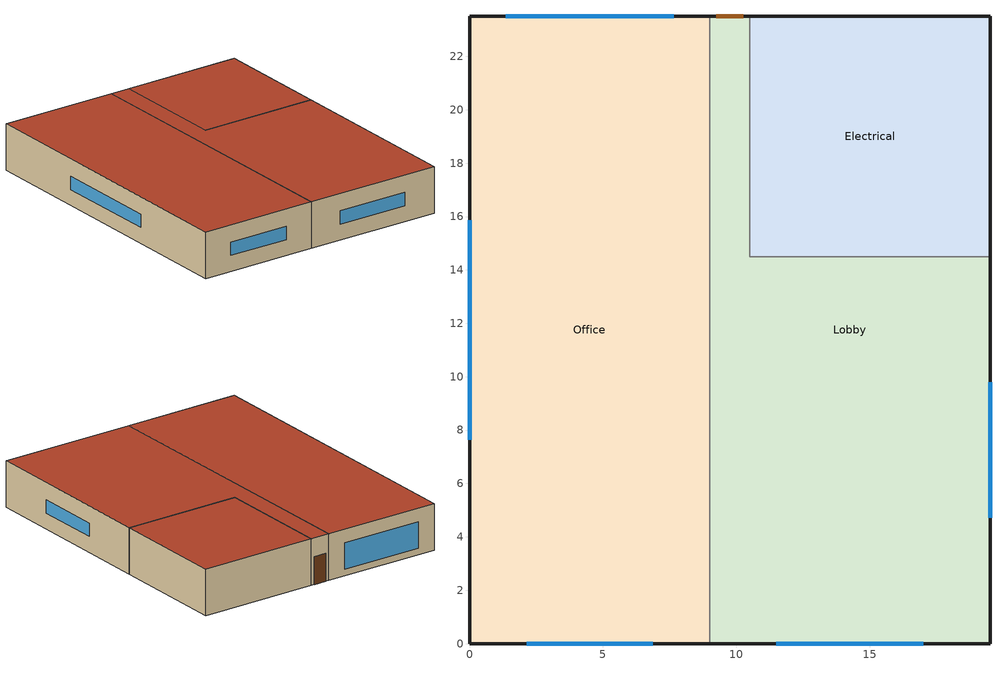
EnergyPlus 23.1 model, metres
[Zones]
Office
 floor foundation (Exterior Floor): 9,23.5 9,0 0,0 0,23.5 z0
 wall outside (Exterior Wall): 9,23.5 0,23.5 0,0 9,0 z0:3.5
 wall to Lobby (Interior Wall): 9,0 9,23.5 z0:3.5
 window (Exterior Window): 2.14,0 6.86,0 / 0,15.86 0,7.64 z1.2:2.2; 7.65,23.5 1.35,23.5 z0.5:2.5
 roof outside (Exterior Roof): 0,23.5 0,0 9,0 9,23.5 z3.5
Lobby
 floor foundation (Exterior Floor): 10.5,23.5 10.5,14.5 19.5,14.5 19.5,0 9,0 9,23.5 z0
 wall outside (Exterior Wall): 10.5,23.5 9,23.5 / 9,0 19.5,0 19.5,14.5 z0:3.5
 wall to Electrical (Interior Wall): 19.5,14.5 10.5,14.5 10.5,23.5 z0:3.5
 window (Exterior Window): 11.49,0 17.01,0 / 19.5,4.71 19.5,9.79 z1.2:2.2
 door (Exterior Door): 10.25,23.5 9.25,23.5 z0:2.1
 roof outside (Exterior Roof): 9,23.5 9,0 19.5,0 19.5,14.5 10.5,14.5 10.5,23.5 z3.5
Electrical
 floor foundation (Exterior Floor): 19.5,23.5 19.5,14.5 10.5,14.5 10.5,23.5 z0
 wall outside (Exterior Wall): 19.5,14.5 19.5,23.5 10.5,23.5 z0:3.5
 roof outside (Exterior Roof): 10.5,23.5 10.5,14.5 19.5,14.5 19.5,23.5 z3.5
[Building]
RBC: North Axis {deg}=0; Terrain=City; Loads Convergence Tolerance Value {W}=0.04; Temperature Convergence Tolerance Value {deltaC}=0.4; Solar Distribution=FullInteriorAndExteriorWithReflections; Maximum Number of Warmup Days=25
[SizingPeriod:WeatherFileDays] Begin Day of Month=1; End Day of Month=31; Use Weather File Daylight Saving Period=No; Use Weather File Rain and Snow Indicators=Yes
Name | Begin Month | End Month | Day of Week for Start Day
Cooling | 7 | 7 | Monday
Heating | 1 | 1 | Tuesday
[Site:GroundReflectance]
0.6, 0.6, 0.5, 0.3, 0.3, 0.3, 0.3, 0.3, 0.3, 0.3, 0.3, 0.5
[Material]
Name | Roughness | Thickness {m} | Conductivity {W/m-K} | Density {kg/m3} | Specific Heat {J/kg-K}
F08 Metal surface | Smooth | 0.0008 | 45.28 | 7824 | 500
I01 25mm insulation board | MediumRough | 0.0254 | 0.03 | 43 | 1210
I02 50mm insulation board | MediumRough | 0.0508 | 0.03 | 43 | 1210
G01a 19mm gypsum board | MediumSmooth | 0.019 | 0.16 | 800 | 1090
M11 100mm lightweight concrete | MediumRough | 0.1016 | 0.53 | 1280 | 840
F16 Acoustic tile | MediumSmooth | 0.0191 | 0.06 | 368 | 590
M01 100mm brick | MediumRough | 0.1016 | 0.89 | 1920 | 790
M15 200mm heavyweight concrete | MediumRough | 0.2032 | 1.95 | 2240 | 900
Wall insulation | MediumRough | 0.046 | 0.03 | 43 | 1210
Roof insulation | MediumRough | 0.04 | 0.03 | 43 | 1210
[Material:AirGap]
Name | Thermal Resistance {m2-K/W}
F04 Wall air space resistance | 0.15
F05 Ceiling air space resistance | 0.18
[WindowMaterial:SimpleGlazingSystem]
Exterior Window: U-Factor {W/m2-K}=2.7308; Solar Heat Gain Coefficient=0.6; Visible Transmittance=0.656
[Construction]
Exterior Floor: I02 50mm insulation board, M15 200mm heavyweight concrete
Exterior Wall: M01 100mm brick, Wall insulation, M15 200mm heavyweight concrete, F04 Wall air space resistance, G01a 19mm gypsum board
Interior Wall: G01a 19mm gypsum board, F04 Wall air space resistance, G01a 19mm gypsum board
Exterior Roof: Roof insulation, M11 100mm lightweight concrete, F05 Ceiling air space resistance, F16 Acoustic tile
Exterior Window: Exterior Window
Exterior Door: F08 Metal surface, I01 25mm insulation board
Exterior Footing: M15 200mm heavyweight concrete
[Zone] Multiplier=1
Name | Floor Area {m2}
Office | 211.5
Lobby | 165.75
Electrical | 81
[Foundation:Kiva] Interior Horizontal Insulation Material=I02 50mm insulation board; Interior Horizontal Insulation Depth {m}=0; Interior Horizontal Insulation Width {m}=4.5; Exterior Vertical Insulation Depth {m}=0.254; Footing Wall Construction=Exterior Footing; Footing Material=M15 200mm heavyweight concrete; Footing Depth {m}=0.3
Name | Exterior Vertical Insulation Material
Foundation Office; Foundation Lobby | I02 50mm insulation board
Foundation Electrical | I01 25mm insulation board
[Foundation:Kiva:Settings]
Soil Conductivity {W/m-K}=1.73; Soil Density {kg/m3}=1842; Soil Specific Heat {J/kg-K}=419; Ground Solar Absorptivity=0.9; Ground Thermal Absorptivity=0.9; Ground Surface Roughness {m}=0.03; Far-Field Width {m}=40; Deep-Ground Boundary Condition=Autoselect; Deep-Ground Depth {m}=autocalculate; Minimum Cell Dimension {m}=0.02; Maximum Cell Growth Coefficient=1.5; Simulation Timestep=Timestep
[SurfaceProperty:ExposedFoundationPerimeter] Exposed Perimeter Calculation Method=BySegment
Name | Surface Segment 1 Exposed | Surface Segment 2 Exposed | Surface Segment 3 Exposed | Surface Segment 4 Exposed | Surface Segment 5 Exposed | Surface Segment 6 Exposed
OfficeFloor | No | Yes | Yes | Yes
LobbyFloor | No | Yes | Yes | No | No | Yes
ElectricalFloor | Yes | No | No | Yes
[People] Number of People Schedule=NECB Office Occupancy Schedule; Number of People Calculation Method=People; Fraction Radiant=0.3; Sensible Heat Fraction=autocalculate; Activity Level Schedule=Office Activity Schedule; Carbon Dioxide Generation Rate {m3/s-W}=3.82e-08; Enable ASHRAE 55 Comfort Warnings=No; Mean Radiant Temperature Calculation Type=ZoneAveraged; Clothing Insulation Calculation Method=ClothingInsulationSchedule; Cold Stress Temperature Threshold {C}=15.56; Heat Stress Temperature Threshold {C}=30
Name | Zone or ZoneList or Space or SpaceList | Number of People
People Office | Office | 6
People Lobby | Lobby | 11
People Electrical | Electrical | 0
[Lights] Schedule=NECB Office Lights Schedule; Design Level Calculation Method=Watts/Area; Watts per Zone Floor Area {W/m2}=8; Fraction Replaceable=1; Return Air Fraction Calculated from Plenum Temperature=No
Name | Zone or ZoneList or Space or SpaceList
Lights Office | Office
Lights Lobby | Lobby
Lights Electrical | Electrical
[ElectricEquipment] Schedule=NECB Office Equipment Schedule; Design Level Calculation Method=Watts/Area; Watts per Zone Floor Area {W/m2}=29.7435
Name | Zone or ZoneList or Space or SpaceList
Equipment Office | Office
Equipment Lobby | Lobby
Equipment Electrical | Electrical
[GasEquipment]
NECB DHW: Zone or ZoneList or Space or SpaceList=Electrical; Schedule=NECB Office Occupancy Schedule; Design Level Calculation Method=Watts/Person; Power per Person {W/person}=60
[Exterior:Lights]
Lights Exterior: Schedule=Always On; Design Level {W}=900; Control Option=AstronomicalClock
[HVACTemplate:Thermostat]
Name | Heating Setpoint Schedule | Cooling Setpoint Schedule | Constant Heating Setpoint {C} | Constant Cooling Setpoint {C}
Occupied Zone Thermostat | tSetHtg | tSetClg
Unoccupied Zone Thermostat |  |  | 14 | 24
[HVACTemplate:Zone:PTAC] Cooling Supply Air Flow Rate {m3/s}=autosize; Heating Supply Air Flow Rate {m3/s}=autosize; Outdoor Air Method=Sum; Outdoor Air Flow Rate per Person {m3/s}=0.0075; Outdoor Air Flow Rate per Zone Floor Area {m3/s-m2}=0.0003; System Availability Schedule=Always On; Supply Fan Placement=DrawThrough; Supply Fan Total Efficiency=0.7; Supply Fan Delta Pressure {Pa}=75; Supply Fan Motor Efficiency=0.9; Cooling Coil Type=SingleSpeedDX; Cooling Coil Availability Schedule=Always On; Cooling Coil Gross Rated Sensible Heat Ratio=0.8; Cooling Coil Gross Rated Cooling COP {W/W}=3; Heating Coil Type=Electric; Heating Coil Availability Schedule=Always On; Zone Cooling Design Supply Air Temperature Input Method=SupplyAirTemperature; Zone Heating Design Supply Air Temperature Input Method=SupplyAirTemperature; Zone Heating Design Supply Air Temperature {C}=50; Zone Heating Design Supply Air Temperature Difference {deltaC}=30; Baseboard Heating Type=Electric; Baseboard Heating Availability Schedule=Always On; Capacity Control Method=None
Name | Template Thermostat | Cooling Coil Gross Rated Total Capacity {W} | Heating Coil Capacity {W} | Zone Cooling Design Supply Air Temperature {C} | Zone Cooling Design Supply Air Temperature Difference {deltaC} | Baseboard Heating Capacity {W}
Office | Occupied Zone Thermostat | 21100 | 44000 | 14 | 11.11 | 2770
Lobby | Occupied Zone Thermostat | 21100 | 44000 | 14 | 11.11 | 2170
Electrical | Unoccupied Zone Thermostat | 10550 | 29000 | 18 | 5 | 1060
[WaterHeater:Mixed]
NECB DHW: Tank Volume {m3}=autosize; Setpoint Temperature Schedule=dhwTemp; Deadband Temperature Difference {deltaC}=10; Maximum Temperature Limit {C}=80; Heater Control Type=Cycle; Heater Maximum Capacity {W}=autosize; Heater Minimum Capacity {W}=0; Heater Ignition Minimum Flow Rate {m3/s}=0; Heater Ignition Delay {s}=0; Heater Fuel Type=NaturalGas; Heater Thermal Efficiency=0.8; Off Cycle Parasitic Fuel Type=NaturalGas; On Cycle Parasitic Fuel Type=NaturalGas; Ambient Temperature Indicator=Zone; Ambient Temperature Zone=Electrical; Off Cycle Loss Fraction to Zone=1; On Cycle Loss Fraction to Zone=1; Use Side Effectiveness=1; Source Side Effectiveness=1; Use Side Design Flow Rate {m3/s}=autosize; Source Side Design Flow Rate {m3/s}=autosize; Indirect Water Heating Recovery Time {hr}=1.5; Source Side Flow Control Mode=IndirectHeatPrimarySetpoint
[WaterHeater:Sizing]
NECB DHW: Design Mode=PerPerson; Storage Capacity per Person {m3/person}=0.005; Recovery Capacity per Person {m3/hr-person}=0.009
[EnergyManagementSystem:Actuator] Actuated Component Type=Schedule:Constant; Actuated Component Control Type=Schedule Value
Name | Actuated Component Unique
heatAvail | heatAvail
coolAvail | coolAvail
[EnergyManagementSystem:ProgramCallingManager]
ScheduleGenerator: BeginTimestepBeforePredictor; heatCoolAvailPG
[EnergyManagementSystem:Program]
heatCoolAvailPG: if month >=5 && month <= 9; set heatAvail = 0; set coolAvail = 1; else; set heatAvail = 1; set coolAvail = 0; endif
[Schedule:Compact]
NECB Office Lights Schedule: Through: 12/31, For: Weekdays Saturday, Until: 07:00, 0.05, Until: 08:00, 0.3, Until: 09:00, 0.8, Until: 17:00, 0.9, Until: 18:00, 0.8, Until: 19:00, 0.5, Until: 21:00, 0.3, Until: 23:00, 0.1, Until: 24:00, 0.05, For: SummerDesignDay, Until: 24:00, 1, For: WinterDesignDay, Until: 24:00, 0, For: Sunday Holidays AllOtherDays, Until: 24:00, 0.05
NECB Office Equipment Schedule: Through: 12/31, For: Weekdays Saturday, Until: 07:00, 0.55547, Until: 08:00, 0.55547, Until: 09:00, 0.8, Until: 18:00, 0.9, Until: 19:00, 0.55547, Until: 21:00, 0.55547, Until: 24:00, 0.55547, For: SummerDesignDay, Until: 24:00, 1, For: WinterDesignDay, Until: 24:00, 0, For: Sunday Holidays AllOtherDays, Until: 24:00, 0.2
NECB Office Occupancy Schedule: Through: 12/31, For: Weekdays Saturday, Until: 07:00, 0, Until: 08:00, 0.1, Until: 09:00, 0.7, Until: 12:00, 0.9, Until: 14:00, 0.5, Until: 17:00, 0.9, Until: 18:00, 0.7, Until: 19:00, 0.3, Until: 23:00, 0.1, Until: 24:00, 0, For: SummerDesignDay, Until: 07:00, 0, Until: 23:00, 1, Until: 24:00, 0, For: WinterDesignDay, Until: 24:00, 0, For: Sunday Holidays AllOtherDays, Until: 24:00, 0
Always On: Through: 12/31, For: AllDays, Until: 24:00, 1
Office Activity Schedule: Through: 12/31, For: AllDays, Until: 24:00, 120
[Schedule:Constant]
Name | Hourly Value
heatAvail; coolAvail | 1
dhwTemp | 55
tSetHtg | 15
tSetClg | 30
